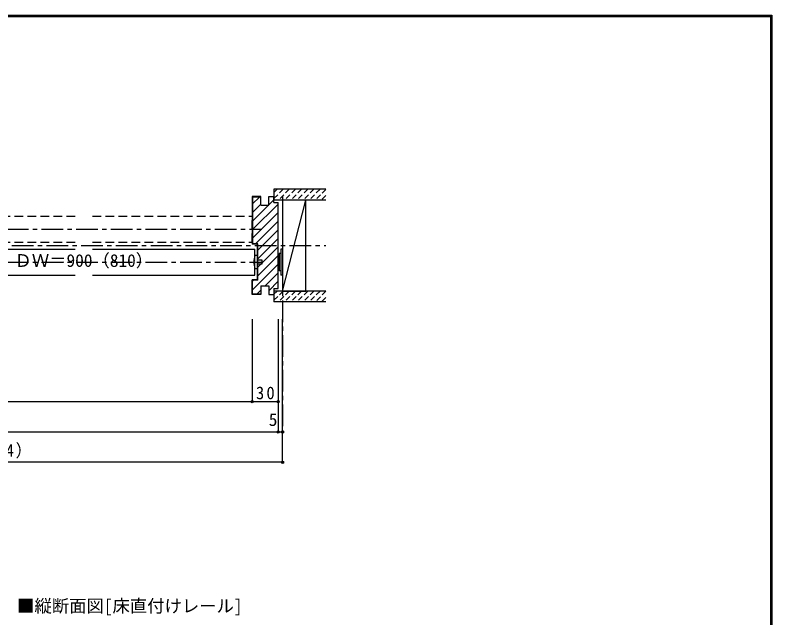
# Model space of a CAD drawing. Units: millimetres, scale not verified. Extents: x -973 to 977, y -718 to 696.
# Drawn here: x 104 to 977, y 0 to 696 of the extents above; entities that cross this region are included whole.
import ezdxf
from ezdxf.enums import TextEntityAlignment as Align

# ---------------------------------------------------------------- set-up
doc = ezdxf.new("R2010")
doc.units = ezdxf.units.MM
doc.header["$LTSCALE"] = 5
doc.header["$PDMODE"] = 32
doc.header["$PDSIZE"] = 2.5
for name, pattern in [('CHAIN1', [8, 5, -1, 1, -1]), ('DASHED1', [1.8, 1.2, -0.6]), ('DASHED2', [3, 2, -1])]:
    doc.linetypes.add(name, pattern=pattern)
for name, color, linetype in [('0-1_通り芯', 4, 'CHAIN1'), ('0-2_柱', 7, 'Continuous'), ('0-3_仕上げ', 7, 'Continuous'), ('0-4_枠', 3, 'Continuous'), ('0-6_扉', 6, 'Continuous'), ('0-7_金物', 7, 'Continuous'), ('0-A_文字', 7, 'Continuous'), ('0-B_寸法', 7, 'Continuous'), ('0-C_ハッチ', 4, 'Continuous'), ('F-1_枠', 6, 'Continuous')]:
    doc.layers.add(name, color=color, linetype=linetype)
doc.styles.add('ＭＳ ゴシック', font='')
doc.styles.get('ＭＳ ゴシック').set_extended_font_data('MS Gothic')

msp = doc.modelspace()

# ---------------------------------------------------------------- linework, layer by layer
at = {"layer": '0-1_通り芯'}
for p, q in [((412.672, 486.5), (412.672, 215)), ((-385.366, 449), (388.672, 449)), ((-459.366, 430), (462.672, 430)), ((-385.366, 411), (388.672, 411))]:
    msp.add_line(p, q, dxfattribs=at)
at = {"layer": '0-2_柱'}
for p, q in [((412.672, 482.5), (412.672, 377.5)), ((439.672, 482.5), (412.672, 482.5)), ((412.672, 377.5), (439.672, 482.5)), ((439.672, 377.5), (439.672, 482.5)), ((412.672, 377.5), (439.672, 377.5))]:
    msp.add_line(p, q, dxfattribs=at)
at = {"layer": '0-3_仕上げ', "color": 2}
for p, q in [((462.672, 495), (402.672, 495)), ((402.672, 495), (402.672, 482.5)), ((462.672, 482.5), (402.672, 482.5)), ((462.672, 377.5), (402.672, 377.5)), ((402.672, 377.5), (402.672, 365)), ((462.672, 365), (402.672, 365))]:
    msp.add_line(p, q, dxfattribs=at)
at = {"layer": '0-4_枠'}
for p, q in [((387.672, 486.5), (377.672, 486.5)), ((377.672, 486.5), (377.672, 431.5)), ((387.672, 486), (378.172, 486)), ((378.172, 486), (378.172, 432)), ((387.672, 476.5), (387.672, 486.5)), ((396.672, 476.5), (396.672, 486.5)), ((396.672, 486.5), (402.672, 486.5)), ((402.672, 479.5), (402.672, 486.5)), ((387.672, 476.5), (396.672, 476.5)), ((402.672, 479.5), (407.672, 479.5)), ((407.672, 380.5), (407.672, 479.5)), ((383.672, 431.5), (377.672, 431.5)), ((384.172, 432), (378.172, 432)), ((383.672, 390.5), (383.672, 431.5)), ((384.172, 390), (384.172, 432)), ((377.672, 373.5), (377.672, 390.5)), ((383.672, 390.5), (377.672, 390.5)), ((378.172, 374), (378.172, 390)), ((384.172, 390), (378.172, 390)), ((387.672, 383.5), (387.672, 373.5)), ((387.672, 383.5), (396.672, 383.5)), ((396.672, 383.5), (396.672, 373.5)), ((402.672, 380.5), (407.672, 380.5)), ((402.672, 380.5), (402.672, 373.5)), ((387.672, 373.5), (377.672, 373.5)), ((387.672, 374), (378.172, 374)), ((396.672, 373.5), (402.672, 373.5))]:
    msp.add_line(p, q, dxfattribs=at)
at = {"layer": '0-6_扉', "color": 2, "linetype": 'DASHED2'}
for p, q in [((-16.356, 464), (173.663, 464)), ((193.663, 464), (377.672, 464)), ((377.672, 434), (377.672, 464)), ((-16.356, 434), (173.663, 434)), ((193.663, 434), (377.672, 434))]:
    msp.add_line(p, q, dxfattribs=at)
at = {"layer": '0-6_扉'}
for p, q in [((-13.356, 426), (173.654, 426)), ((193.654, 426), (380.672, 426)), ((380.672, 396), (380.672, 426)), ((-13.356, 396), (173.654, 396)), ((193.654, 396), (380.672, 396))]:
    msp.add_line(p, q, dxfattribs=at)
at = {"layer": '0-7_金物'}
for p, q in [((408.672, 419.932), (407.665, 419.932)), ((410.672, 420.932), (408.672, 420.932)), ((408.672, 420.932), (408.672, 400.932)), ((410.672, 425.932), (410.672, 395.932)), ((412.672, 425.932), (410.672, 425.932)), ((412.672, 425.932), (412.672, 395.932)), ((383.672, 418.5), (380.672, 418.5)), ((383.672, 403.5), (383.672, 418.5)), ((383.672, 413.5), (388.672, 413.5)), ((388.672, 413.5), (388.672, 408.5)), ((380.672, 403.5), (383.672, 403.5)), ((388.672, 408.5), (383.672, 408.5)), ((408.672, 401.932), (407.665, 401.932)), ((410.672, 400.932), (408.672, 400.932)), ((412.672, 395.932), (410.672, 395.932))]:
    msp.add_line(p, q, dxfattribs=at)
msp.add_arc((408.297, 411), 28.625, 164.81071, 195.18929, dxfattribs=at)
at = {"layer": '0-B_寸法', "color": 4}
for p, q in [((377.672, 345), (377.672, 250)), ((407.672, 345), (407.672, 215)), ((412.672, 180), (412.672, 345)), ((-404.366, 250), (407.672, 250)), ((-409.366, 215), (412.672, 215)), ((412.672, 180), (-409.366, 180))]:
    msp.add_line(p, q, dxfattribs=at)
at = {"layer": '0-B_寸法'}
for p in [(377.672, 250), (407.672, 250), (407.672, 215), (412.672, 215), (412.672, 180)]:
    msp.add_point(p, dxfattribs=at)
at = {"layer": '0-C_ハッチ', "linetype": 'DASHED1'}
for p, q in [((406.322, 495), (402.672, 491.351)), ((413.393, 495), (402.672, 484.279)), ((420.464, 495), (407.964, 482.5)), ((427.535, 495), (415.035, 482.5)), ((434.606, 495), (422.106, 482.5)), ((441.677, 495), (429.177, 482.5)), ((448.748, 495), (436.248, 482.5)), ((455.819, 495), (443.319, 482.5)), ((462.672, 494.782), (450.39, 482.5)), ((462.672, 487.711), (457.461, 482.5)), ((406.322, 377.5), (402.672, 373.851)), ((413.393, 377.5), (402.672, 366.779)), ((420.464, 377.5), (407.964, 365)), ((427.535, 377.5), (415.035, 365)), ((434.606, 377.5), (422.106, 365)), ((441.677, 377.5), (429.177, 365)), ((448.748, 377.5), (436.248, 365)), ((455.819, 377.5), (443.319, 365)), ((462.672, 377.282), (450.39, 365)), ((462.672, 370.211), (457.461, 365))]:
    msp.add_line(p, q, dxfattribs=at)
at = {"layer": '0-C_ハッチ'}
for p, q in [((386.063, 486), (378.172, 478.109)), ((402.672, 482.81), (396.672, 476.81)), ((407.672, 477.911), (378.172, 448.411)), ((387.672, 477.71), (378.172, 468.21)), ((396.362, 476.5), (378.172, 458.31)), ((407.672, 468.011), (378.172, 438.511)), ((407.672, 458.112), (381.56, 432)), ((407.672, 448.212), (384.172, 424.712)), ((407.672, 438.313), (384.172, 414.813)), ((407.672, 428.413), (384.172, 404.913)), ((407.672, 418.514), (384.172, 395.014)), ((407.672, 408.614), (378.172, 379.114)), ((407.672, 398.715), (392.457, 383.5)), ((379.158, 390), (378.172, 389.014)), ((407.672, 388.816), (396.672, 377.816)), ((387.672, 378.715), (382.957, 374)), ((402.672, 373.916), (402.256, 373.5))]:
    msp.add_line(p, q, dxfattribs=at)
at = {"layer": 'F-1_枠'}
for p, q in [((-973.347, 695.833), (976.653, 695.833)), ((-973.347, 695), (976.653, 695)), ((-973.347, 694.167), (976.653, 694.167)), ((974.986, 695.833), (974.986, -700.833)), ((975.82, 695.833), (975.82, -700.833)), ((976.653, 695.833), (976.653, -700.833))]:
    msp.add_line(p, q, dxfattribs=at)

# ---------------------------------------------------------------- texts
at = {"layer": '0-A_文字', "style": 'ＭＳ ゴシック'}
msp.add_text('■縦断面図[床直付けレール]', height=14.66, dxfattribs=at).set_placement((106.653, 2.5), align=Align.BOTTOM_LEFT)
at = {"layer": '0-B_寸法', "style": 'ＭＳ ゴシック'}
for s, p in [('ＤＷ＝900（810）', (103.663, 401)), ('5', (396.769, 217.5))]:
    msp.add_text(s, height=14.66, dxfattribs=at).set_placement(p, align=Align.BOTTOM_LEFT)
at = {"layer": '0-B_寸法', "char_height": 14.66, "attachment_point": 7, "style": 'ＭＳ ゴシック'}
for s, insert in [('\\T1.27;\\W0.95;30', (382.047, 252.5)), ('\\T1.19;\\W0.95;ＲＯＷ＝1,834（1,654）', (-120.847, 182.5))]:
    msp.add_mtext(s, dxfattribs=dict(at, insert=insert))

doc.saveas('drawing.dxf')
